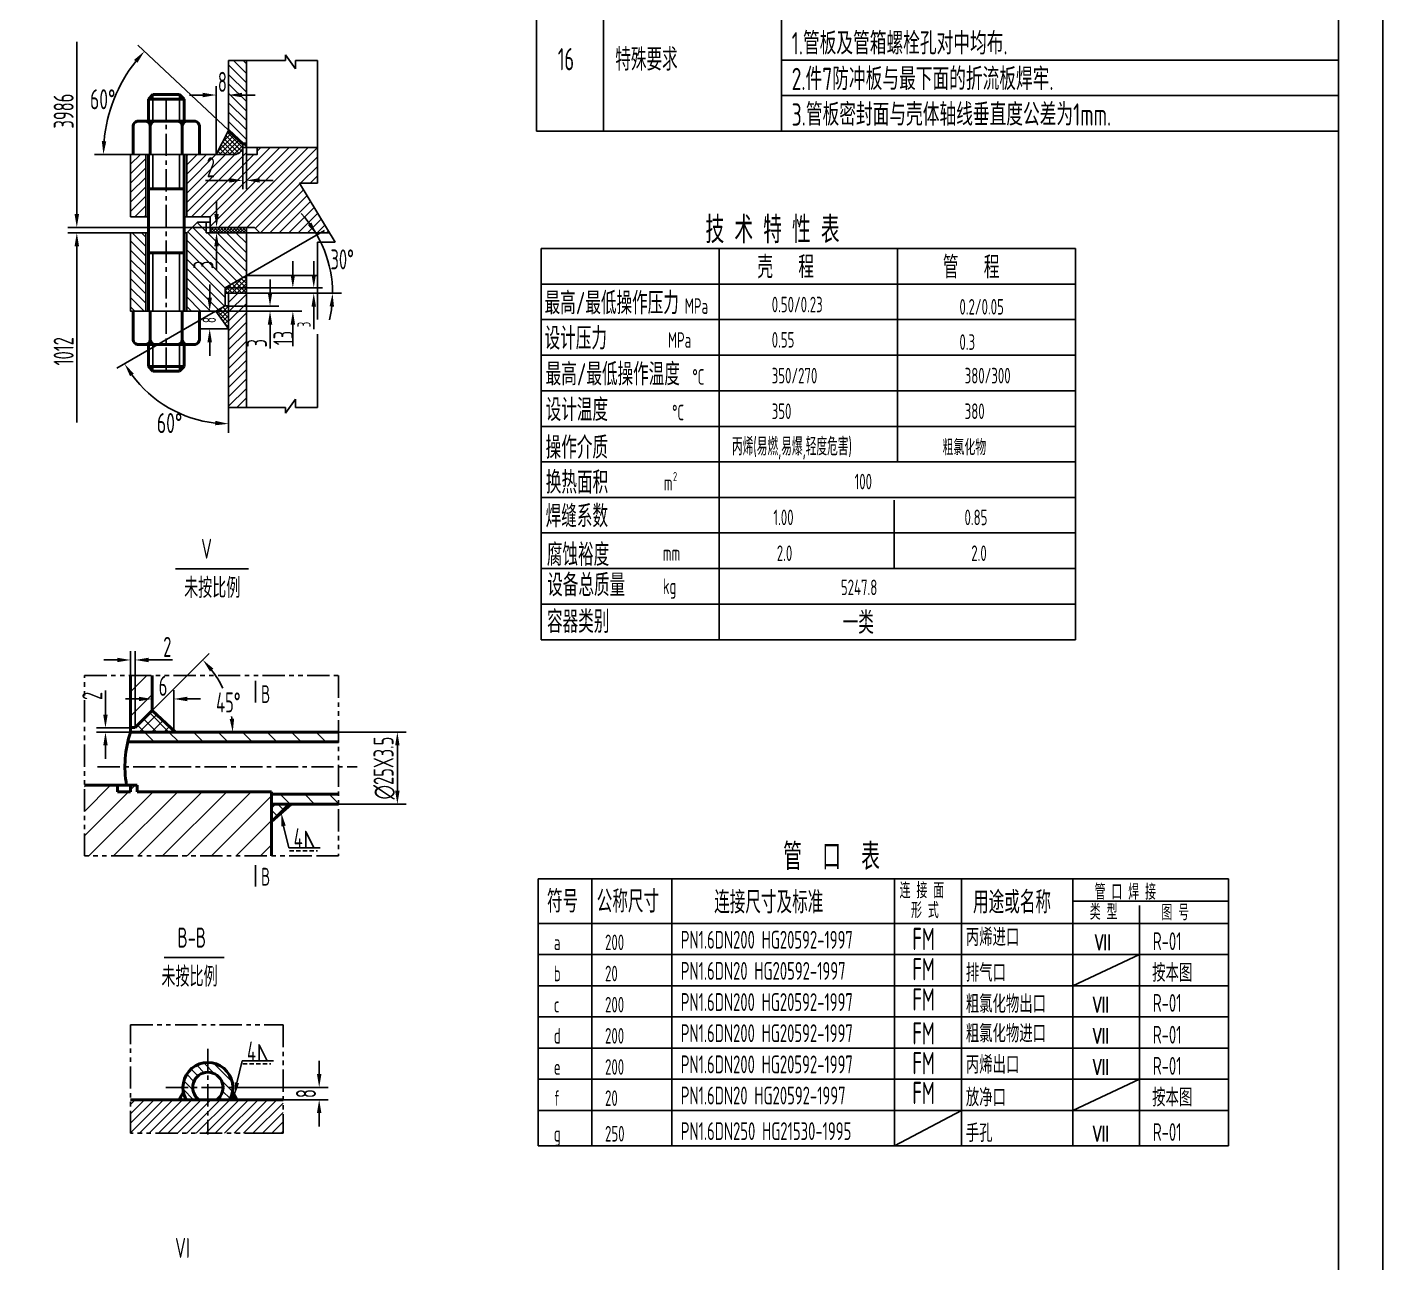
# Model space of a CAD drawing. Extents: x -857 to 594, y 0 to 1194.
# Drawn here: x 289.6 to 594, y 300.4 to 578 of the extents above; entities that cross this region are included whole.
import ezdxf

# ---------------------------------------------------------------- set-up
doc = ezdxf.new("R2010")
doc.units = 0
doc.header["$LTSCALE"] = 2
doc.header["$MEASUREMENT"] = 0
for name, pattern in [('CENTERX2', [4, 2.5, -0.5, 0.5, -0.5]), ('HIDDENX2', [0.75, 0.5, -0.25]), ('PHANTOMX2', [5, 2.5, -0.5, 0.5, -0.5, 0.5, -0.5])]:
    doc.linetypes.add(name, pattern=pattern)
doc.layers.get('0').update_dxf_attribs({"linetype": 'CONTINUOUS'})
doc.layers.get('DEFPOINTS').update_dxf_attribs({"linetype": 'CONTINUOUS'})
for name, color, linetype in [('16CEN', 6, 'CENTERX2'), ('16CON2', 3, 'CONTINUOUS'), ('16DAS', 2, 'HIDDENX2'), ('16DIM', 3, 'CONTINUOUS'), ('16TXT', 3, 'CONTINUOUS'), ('PHANTOMX2', 3, 'PHANTOMX2')]:
    doc.layers.add(name, color=color, linetype=linetype)
doc.layers.add('16CON', color=7, linetype='CONTINUOUS', lineweight=40)
doc.styles.add('HZ', font='ascii.shx', dxfattribs={"width": 0.7, "bigfont": 'hztxt2.shx'})
doc.styles.add('ROMAND', font='romanc', dxfattribs={"width": 0.7})
doc.styles.get("Standard").update_dxf_attribs({"font": 'ascii.shx', "width": 0.75})
doc.dimstyles.get("Standard").update_dxf_attribs({"dimtxt": 4.5, "dimasz": 3, "dimexe": 2, "dimexo": 0.0625, "dimgap": 0.7, "dimtad": 1, "dimdec": 4, "dimzin": 0, "dimdsep": 46, "dimtxsty": 'HZ', "dimcen": 0.09, "dimadec": 0, "dimazin": 0, "dimtfac": 1, "dimtdec": 4, "dimtofl": 0, "dimtmove": 0, "dimatfit": 3, "dimfxl": 0, "dimtolj": 1, "dimtzin": 0, "dimarcsym": 0})
pattern_1 = [(135, (-237.7751, 55.9881), (-1.0606602, -1.0606602), [])]
pattern_2 = [(45, (-237.7751, 55.9881), (-1.0606602, 1.0606602), [])]
pattern_3 = [(45, (-1165.459, -20.1864), (-2.75244, 2.75244), [])]

# ---------------------------------------------------------------- blocks, each defined once
blk = doc.blocks.new('*D9')
at = {"color": 0, "linetype": 'ByBlock'}
for p, q in [((569.81, 493.46), (569.81, 508.76)), ((572.61, 502.37), (572.61, 508.76)), ((566.81, 506.76), (563.81, 506.76)), ((575.61, 506.76), (578.61, 506.76))]:
    blk.add_line(p, q, dxfattribs=at)
for points in [[(566.81, 507.26), (566.81, 506.26), (569.81, 506.76)], [(575.61, 507.26), (575.61, 506.26), (572.61, 506.76)]]:
    blk.add_solid(points, dxfattribs=at)
at = {"layer": 'DEFPOINTS', "color": 0, "linetype": 'ByBlock'}
for p in [(572.61, 506.76), (572.61, 502.3), (569.81, 493.39)]:
    blk.add_point(p, dxfattribs=at)
at = {"color": 0, "linetype": 'ByBlock', "insert": (571.21, 509.71), "char_height": 4.5, "attachment_point": 5, "style": 'HZ'}
blk.add_mtext('\\A1;8', dxfattribs=at)
blk = doc.blocks.new('*D10')
at = {"color": 0, "linetype": 'ByBlock'}
for p, q in [((549.48, 307.13), (549.48, 296.98)), ((550.28, 307.13), (550.28, 296.98)), ((546.48, 298.98), (541.08, 298.98)), ((553.28, 298.98), (556.28, 298.98))]:
    blk.add_line(p, q, dxfattribs=at)
for points in [[(546.48, 299.48), (546.48, 298.48), (549.48, 298.98)], [(553.28, 299.48), (553.28, 298.48), (550.28, 298.98)]]:
    blk.add_solid(points, dxfattribs=at)
at = {"layer": 'DEFPOINTS', "color": 0, "linetype": 'ByBlock'}
for p in [(549.48, 307.19), (550.28, 307.19), (549.48, 298.98)]:
    blk.add_point(p, dxfattribs=at)
at = {"color": 0, "linetype": 'ByBlock', "insert": (542.28, 301.93), "char_height": 4.5, "attachment_point": 5, "style": 'HZ'}
blk.add_mtext('\\A1;2', dxfattribs=at)
blk = doc.blocks.new('*D11')
at = {"color": 0, "linetype": 'ByBlock'}
for p, q in [((543.58, 291.4), (543.58, 294.4)), ((545.5, 288.4), (541.58, 288.4)), ((545.44, 287.2), (541.58, 287.2)), ((543.58, 284.2), (543.58, 278.8))]:
    blk.add_line(p, q, dxfattribs=at)
for points in [[(543.08, 291.4), (544.08, 291.4), (543.58, 288.4)], [(543.08, 284.2), (544.08, 284.2), (543.58, 287.2)]]:
    blk.add_solid(points, dxfattribs=at)
at = {"layer": 'DEFPOINTS', "color": 0, "linetype": 'ByBlock'}
for p in [(543.58, 287.2), (545.51, 287.2), (545.56, 288.4)]:
    blk.add_point(p, dxfattribs=at)
at = {"color": 0, "linetype": 'ByBlock', "insert": (540.63, 280), "char_height": 4.5, "attachment_point": 5, "rotation": 90, "style": 'HZ'}
blk.add_mtext('\\A1;3', dxfattribs=at)
blk = doc.blocks.new('*D28')
at = {"color": 0, "linetype": 'ByBlock'}
for p, q in [((581.91, 462.35), (581.91, 465.35)), ((569.09, 458.2), (583.91, 458.2)), ((572.67, 459.35), (583.91, 459.35)), ((581.91, 455.2), (581.91, 449.8))]:
    blk.add_line(p, q, dxfattribs=at)
for points in [[(581.41, 462.35), (582.41, 462.35), (581.91, 459.35)], [(581.41, 455.2), (582.41, 455.2), (581.91, 458.2)]]:
    blk.add_solid(points, dxfattribs=at)
at = {"layer": 'DEFPOINTS', "color": 0, "linetype": 'ByBlock'}
for p in [(569.03, 458.2), (572.61, 459.35), (581.91, 458.2)]:
    blk.add_point(p, dxfattribs=at)
at = {"color": 0, "linetype": 'ByBlock', "insert": (578.96, 451), "char_height": 4.5, "attachment_point": 5, "rotation": 90, "style": 'HZ'}
blk.add_mtext('\\A1;3', dxfattribs=at)
blk = doc.blocks.new('*D29')
at = {"color": 3, "linetype": 'ByBlock'}
for p, q in [((591.73, 466.43), (591.73, 469.43)), ((589.84, 463.43), (593.73, 463.43)), ((590.51, 462.23), (593.73, 462.23)), ((591.73, 459.23), (591.73, 454.16))]:
    blk.add_line(p, q, dxfattribs=at)
for points in [[(591.23, 466.43), (592.23, 466.43), (591.73, 463.43)], [(591.23, 459.23), (592.23, 459.23), (591.73, 462.23)]]:
    blk.add_solid(points, dxfattribs=at)
at = {"layer": 'DEFPOINTS', "color": 0, "linetype": 'ByBlock'}
for p in [(589.78, 463.43), (590.45, 462.23), (591.73, 462.23)]:
    blk.add_point(p, dxfattribs=at)
at = {"color": 0, "linetype": 'ByBlock', "insert": (589.53, 455.2), "char_height": 3, "attachment_point": 5, "rotation": 90, "style": 'HZ'}
blk.add_mtext('\\A1;3', dxfattribs=at)
blk = doc.blocks.new('*D30')
at = {"color": 0, "linetype": 'ByBlock'}
for p, q in [((548.78, 204.81), (548.78, 210.21)), ((554.48, 201.81), (546.78, 201.81)), ((554.72, 200.88), (546.78, 200.88)), ((548.78, 197.88), (548.78, 194.88))]:
    blk.add_line(p, q, dxfattribs=at)
for points in [[(548.28, 204.81), (549.28, 204.81), (548.78, 201.81)], [(548.28, 197.88), (549.28, 197.88), (548.78, 200.88)]]:
    blk.add_solid(points, dxfattribs=at)
at = {"layer": 'DEFPOINTS', "color": 0, "linetype": 'ByBlock'}
for p in [(548.78, 201.81), (554.54, 201.81), (554.78, 200.88)]:
    blk.add_point(p, dxfattribs=at)
at = {"color": 0, "linetype": 'ByBlock', "insert": (545.83, 209.01), "char_height": 4.5, "attachment_point": 5, "rotation": 90, "style": 'HZ'}
blk.add_mtext('\\A1;2', dxfattribs=at)
blk = doc.blocks.new('*D31')
at = {"color": 0, "linetype": 'ByBlock'}
for p, q in [((352.39, 200.88), (369.32, 200.88)), ((367.32, 187.72), (367.32, 197.88)), ((353.31, 184.72), (369.32, 184.72))]:
    blk.add_line(p, q, dxfattribs=at)
for points in [[(366.82, 197.88), (367.82, 197.88), (367.32, 200.88)], [(366.82, 187.72), (367.82, 187.72), (367.32, 184.72)]]:
    blk.add_solid(points, dxfattribs=at)
at = {"layer": 'DEFPOINTS', "color": 0, "linetype": 'ByBlock'}
for p in [(352.32, 200.88), (367.32, 200.88), (353.25, 184.72)]:
    blk.add_point(p, dxfattribs=at)
at = {"color": 0, "linetype": 'ByBlock', "insert": (364.37, 192.8), "char_height": 4.5, "attachment_point": 5, "rotation": 90, "style": 'HZ'}
blk.add_mtext('\\A1;∅25X3.5', dxfattribs=at)
blk = doc.blocks.new('*D32')
at = {"color": 0, "linetype": 'ByBlock'}
for p, q in [((551.43, 217.09), (548.43, 217.09)), ((554.43, 201.98), (554.43, 219.09)), ((555.47, 201.98), (555.47, 219.09)), ((558.47, 217.09), (563.87, 217.09))]:
    blk.add_line(p, q, dxfattribs=at)
for points in [[(551.43, 217.59), (551.43, 216.59), (554.43, 217.09)], [(558.47, 217.59), (558.47, 216.59), (555.47, 217.09)]]:
    blk.add_solid(points, dxfattribs=at)
at = {"layer": 'DEFPOINTS', "color": 0, "linetype": 'ByBlock'}
for p in [(555.47, 217.09), (554.43, 201.92), (555.47, 201.92)]:
    blk.add_point(p, dxfattribs=at)
at = {"color": 0, "linetype": 'ByBlock', "insert": (562.67, 220.04), "char_height": 4.5, "attachment_point": 5, "style": 'HZ'}
blk.add_mtext('\\A1;2', dxfattribs=at)
blk = doc.blocks.new('*D33')
at = {"color": 0, "linetype": 'ByBlock'}
blk.add_line((559.34, 205.79), (572.06, 218.51), dxfattribs=at)
for start, end in [(25.4406, 37.4989), (7.5011, 8.7811)]:
    blk.add_arc((554.43, 200.88), 22.93, start, end, dxfattribs=at)
for points in [[(572.25, 214.51), (573, 215.17), (570.65, 217.1)], [(577.67, 203.91), (576.67, 203.84), (577.36, 200.88)]]:
    blk.add_solid(points, dxfattribs=at)
at = {"layer": 'DEFPOINTS', "color": 0, "linetype": 'ByBlock'}
for p in [(574.29, 212.35), (559.3, 205.75), (555.47, 201.92), (554.43, 200.88), (601.13, 200.88)]:
    blk.add_point(p, dxfattribs=at)
at = {"color": 0, "linetype": 'ByBlock', "insert": (576.37, 207.56), "char_height": 4.5, "attachment_point": 5, "style": 'HZ'}
blk.add_mtext('\\A1;45°', dxfattribs=at)
blk = doc.blocks.new('*D34')
at = {"color": 0, "linetype": 'ByBlock'}
for p, q in [((559.3, 205.81), (559.3, 210.33)), ((564.13, 200.94), (564.13, 210.33)), ((556.3, 208.33), (553.3, 208.33)), ((567.13, 208.33), (570.13, 208.33))]:
    blk.add_line(p, q, dxfattribs=at)
for points in [[(556.3, 208.83), (556.3, 207.83), (559.3, 208.33)], [(567.13, 208.83), (567.13, 207.83), (564.13, 208.33)]]:
    blk.add_solid(points, dxfattribs=at)
at = {"layer": 'DEFPOINTS', "color": 0, "linetype": 'ByBlock'}
for p in [(564.13, 208.33), (559.3, 205.75), (564.13, 200.88)]:
    blk.add_point(p, dxfattribs=at)
at = {"color": 0, "linetype": 'ByBlock', "insert": (561.71, 211.28), "char_height": 4.5, "attachment_point": 5, "style": 'HZ'}
blk.add_mtext('\\A1;6', dxfattribs=at)
blk = doc.blocks.new('*D78')
at = {"color": 0, "linetype": 'ByBlock'}
for p, q in [((340.5, 357.45), (340.5, 360.45)), ((324.68, 354.45), (342.5, 354.45)), ((326.83, 351.69), (342.5, 351.69)), ((340.5, 348.69), (340.5, 345.69))]:
    blk.add_line(p, q, dxfattribs=at)
for points in [[(340, 357.45), (341, 357.45), (340.5, 354.45)], [(340, 348.69), (341, 348.69), (340.5, 351.69)]]:
    blk.add_solid(points, dxfattribs=at)
at = {"layer": 'DEFPOINTS', "color": 0, "linetype": 'ByBlock'}
for p in [(324.62, 354.45), (340.5, 354.45), (326.77, 351.69)]:
    blk.add_point(p, dxfattribs=at)
at = {"color": 0, "linetype": 'ByBlock', "insert": (337.55, 353.07), "char_height": 4.5, "attachment_point": 5, "rotation": 90, "style": 'HZ'}
blk.add_mtext('\\A1;8', dxfattribs=at)

msp = doc.modelspace()

# ---------------------------------------------------------------- hatches: boundary and pattern name
at = {"layer": '16CON2'}
h = msp.add_hatch(dxfattribs=at)
h.set_pattern_fill('ANSI31', color=256, scale=12, angle=90, style=0)
h.set_pattern_definition(pattern_1)
h.paths.add_polyline_path([(338.83291, 570.5057), (334.83291, 570.5057), (334.83291, 554.79664), (338.03291, 551.78303), (338.83291, 551.78303)])
h = msp.add_hatch(dxfattribs=at)
h.set_pattern_fill('ANSI37', color=256, scale=6, angle=-90, style=0)
h.set_pattern_definition([(315, (75.78345, 1048.5969), (0.5303301, 0.5303301), []), (45, (75.78345, 1048.5969), (-0.5303301, 0.5303301), [])])
h.paths.add_polyline_path([(336.07332, 549.38303, 0.356393959), (338.03291, 550.98303), (338.83291, 550.98303), (338.83291, 551.78303), (338.03291, 551.78303), (334.83291, 554.79664), (332.03291, 549.38303)])
h.paths.add_polyline_path([(334.03291, 519.41835), (334.03291, 518.21835), (338.83291, 518.21835), (338.83291, 522.18963)])
h.paths.add_polyline_path([(331.95445, 514.18787), (334.83291, 510.18787), (334.83291, 515.38787), (334.03291, 515.38787)])
h = msp.add_hatch(dxfattribs=at)
h.set_pattern_fill('ANSI31', color=256, scale=12, style=0)
h.set_pattern_definition(pattern_2)
h.paths.add_polyline_path([(340.66918, 532.99271), (341.87402, 531.78787), (357.50333, 531.78787), (350.73736, 542.95124), (354.77292, 542.95124), (354.77292, 550.98303), (341.23291, 550.98303), (341.23291, 549.38303), (338.83291, 549.38303), (338.83291, 550.98303), (338.03291, 550.98303, -0.356393959), (336.07332, 549.38303), (325.43291, 549.38303), (325.43291, 535.38303), (330.6934, 535.38303), (330.6934, 532.99271)])
h.paths.add_polyline_path([(316.23291, 549.38303), (312.83291, 549.38303), (312.83291, 535.38303), (316.23291, 535.38303)])
h.paths.add_polyline_path([(329.20791, 549.89403), (332.45791, 549.89403), (332.45791, 543.14403), (329.20791, 543.14403)], flags=25)
h = msp.add_hatch(dxfattribs=at)
h.set_pattern_fill('ANSI31', color=256, scale=12, angle=90, style=0)
h.set_pattern_definition(pattern_1)
h.paths.add_polyline_path([(338.83291, 531.78787), (329.83291, 531.78787), (329.83291, 534.18787), (327.83291, 534.18787), (325.43291, 531.78787), (325.43291, 514.18787), (331.95445, 514.18787), (334.03291, 515.38787), (334.03291, 519.41835), (338.83291, 522.18963)])
h.paths.add_polyline_path([(316.23291, 531.78787), (312.83291, 531.78787), (312.83291, 514.18787), (316.23291, 514.18787)])
h.paths.add_polyline_path([(325.80252, 522.96287), (325.80252, 526.21287), (332.55252, 526.21287), (332.55252, 522.96287)], flags=24)
h = msp.add_hatch(dxfattribs=at)
h.set_pattern_fill('ANSI37', color=256, scale=4, angle=-90, style=0)
h.set_pattern_definition([(315, (-422.9424, 1503.18376), (0.3535534, 0.3535534), []), (45, (-422.9424, 1503.18376), (-0.3535534, 0.3535534), [])])
h.paths.add_polyline_path([(338.83291, 531.78787), (338.83291, 532.99271), (330.6934, 532.99271), (330.6934, 531.78787)])
h = msp.add_hatch(dxfattribs=at)
h.set_pattern_fill('ANSI31', color=256, scale=12, style=0)
h.set_pattern_definition(pattern_2)
h.paths.add_polyline_path([(334.83291, 492.56273), (338.83291, 492.56273), (338.83291, 518.21835), (334.83291, 518.21835)])
h = msp.add_hatch(dxfattribs=at)
h.set_pattern_fill('ANSI31', color=256, scale=31.140303, style=0)
h.set_pattern_definition(pattern_3)
h.paths.add_polyline_path([(317.7034, 432.30462), (312.83772, 432.30462), (312.83772, 420.65591), (313.87573, 420.65591), (317.7034, 424.48357)])
h = msp.add_hatch(dxfattribs=at)
h.set_pattern_fill('ANSI37', color=256, scale=15.570151, style=0)
h.set_pattern_definition([(45, (-1165.459, -20.1864), (-1.37622, 1.37622), []), (135, (-1165.459, -20.1864), (-1.37622, -1.37622), [])])
h.paths.add_polyline_path([(322.94313, 419.6179), (317.7034, 424.48357), (313.87573, 420.65591), (312.83772, 420.65591), (312.83772, 419.6179)])
h.paths.add_polyline_path([(344.46459, 399.51948), (348.89112, 403.45416), (344.46459, 403.45416)])
h = msp.add_hatch(dxfattribs=at)
h.set_pattern_fill('ANSI31', color=256, scale=31.140303, angle=90, style=0)
h.set_pattern_definition([(135, (-1165.459, -20.1864), (-2.75244, -2.75244), [])])
h.paths.add_polyline_path([(359.54099, 403.45416), (359.54099, 405.64371), (344.46459, 405.64371), (344.46459, 403.45416)])
h.paths.add_polyline_path([(359.54099, 417.42835), (359.54099, 419.6179), (312.83772, 419.6179, 0.023841877), (312.20525, 417.42835)])
h = msp.add_hatch(dxfattribs=at)
h.set_pattern_fill('ANSI31', color=256, scale=31.140303, style=0)
h.set_pattern_definition(pattern_3)
h.paths.add_polyline_path([(314.29743, 406.2373), (314.29743, 407.697), (312.83772, 407.697), (312.83772, 406.2373), (309.91832, 406.2373), (309.91832, 407.697), (302.46638, 407.697), (302.46638, 391.82226), (344.46459, 391.82226), (344.46459, 406.2373)])
h = msp.add_hatch(dxfattribs=at)
h.set_pattern_fill('ANSI31', color=256, scale=12, angle=90, style=0)
h.set_pattern_definition([(135, (-242.8086, 225.8381), (-1.06066, -1.06066), [])])
h.paths.add_polyline_path([(330.18205, 343.19972), (330.18205, 345.38927, 0.414213562), (324.58652, 339.79375), (326.77608, 339.79375, -0.414213562)])
h.paths.add_polyline_path([(333.58802, 339.79375), (335.77757, 339.79375, 0.414213562), (330.18205, 345.38927), (330.18205, 343.19972, -0.414213562)])
h.paths.add_polyline_path([(335.04868, 337.03227, 0.129752478), (335.77757, 339.79375), (333.58802, 339.79375, -0.240871044), (332.17576, 337.03227)])
h.paths.add_polyline_path([(328.18833, 337.03227, -0.240871044), (326.77608, 339.79375), (324.58652, 339.79375, 0.129752478), (325.31541, 337.03227)])
h = msp.add_hatch(dxfattribs=at)
h.set_pattern_fill('ANSI37', color=256, scale=6, style=0)
h.set_pattern_definition([(45, (-242.8086, 211.8631), (-0.5303301, 0.5303301), []), (135, (-242.8086, 211.8631), (-0.5303301, -0.5303301), [])])
h.paths.add_polyline_path([(325.31541, 337.03227, -0.083230734), (324.68094, 338.77014), (323.64497, 337.03227)])
h.paths.add_polyline_path([(336.71912, 337.03227), (335.68315, 338.77014, -0.083230734), (335.04868, 337.03227)])
h = msp.add_hatch(dxfattribs=at)
h.set_pattern_fill('ANSI31', color=256, scale=12, style=0)
h.set_pattern_definition([(45, (-242.8086, 225.8381), (-1.06066, 1.06066), [])])
h.paths.add_polyline_path([(330.18205, 329.53501), (330.18205, 337.03227), (312.82386, 337.03227), (312.82386, 329.53501)])
h.paths.add_polyline_path([(343.40888, 329.53501), (347.06863, 329.53501), (347.06863, 337.03227), (330.18205, 337.03227), (330.18205, 329.53501)])

# ---------------------------------------------------------------- linework, layer by layer
for p, q in [((338.83291, 570.5057), (338.83291, 550.98303)), ((334.83291, 554.79664), (332.03291, 549.38303)), ((338.83291, 550.98303), (338.03291, 550.98303)), ((338.83291, 550.98303), (354.77292, 550.98303)), ((336.07332, 549.38303), (312.83291, 549.38303)), ((316.23291, 535.38303), (316.23291, 549.38303)), ((325.43291, 535.38303), (325.43291, 549.38303)), ((327.83291, 534.18787), (325.43291, 531.78787)), ((330.6934, 534.18787), (327.83291, 534.18787)), ((329.83291, 531.78787), (329.83291, 534.18787)), ((330.6934, 531.78787), (330.6934, 535.38303)), ((338.83291, 492.56273), (338.83291, 532.99271)), ((340.66918, 532.99271), (341.87402, 531.78787)), ((316.23291, 531.78787), (316.23291, 514.18787)), ((325.43291, 531.78787), (325.43291, 514.18787)), ((334.03291, 519.41835), (338.83291, 522.18963)), ((338.83291, 522.18963), (354.77292, 522.18963)), ((334.03291, 515.38787), (334.03291, 519.41835)), ((334.03291, 518.21835), (354.77292, 518.21835)), ((334.83291, 514.18787), (334.83291, 518.21835)), ((334.03291, 515.38787), (331.95445, 514.18787)), ((334.03291, 515.38787), (334.83291, 515.38787)), ((334.83291, 510.18787), (331.95445, 514.18787))]:
    msp.add_line(p, q)
at = {"color": 3, "linetype": 'ByBlock'}
for p, q in [((349.25868, 522.41835), (349.25868, 525.41835)), ((330.59017, 517.18787), (330.59017, 520.18787)), ((334.09541, 519.41835), (353.28705, 519.41835)), ((330.03482, 514.18787), (332.59017, 514.18787)), ((341.48674, 514.18787), (351.25868, 514.18787)), ((334.77041, 510.18787), (328.59017, 510.18787)), ((349.25868, 511.18787), (349.25868, 506.36377)), ((330.59017, 507.18787), (330.59017, 504.18787))]:
    msp.add_line(p, q, dxfattribs=at)
at = {"color": 0, "linetype": 'ByBlock'}
msp.add_line((328.94922, 514.18787), (330.99543, 514.18787), dxfattribs=at)
msp.add_lwpolyline([(584, 10), (25, 10), (25, 831), (584, 831)], close=True)
for points in [[(334.83291, 570.5057), (334.83291, 554.79664)], [(338.83291, 550.98303), (338.83291, 549.38303), (341.23291, 549.38303), (341.23291, 550.98303)], [(312.83291, 549.38303), (312.83291, 535.38303), (316.83291, 535.38303)], [(324.83291, 535.38303), (330.6934, 535.38303)], [(330.6934, 532.99271), (340.66918, 532.99271)], [(331.95445, 514.18787), (312.83291, 514.18787), (312.83291, 531.78787), (316.83291, 531.78787)], [(324.83291, 531.78787), (325.43291, 531.78787)], [(329.83291, 531.78787), (357.50333, 531.78787)], [(334.83291, 492.56273), (334.83291, 518.21835)]]:
    msp.add_lwpolyline(points)
msp.add_arc((336.07332, 551.38303), 2, 270, 348.463041)
at = {"color": 3, "linetype": 'ByBlock'}
for points in [[(348.75868, 522.41835), (349.75868, 522.41835), (349.25868, 519.41835)], [(330.09017, 517.18787), (331.09017, 517.18787), (330.59017, 514.18787)], [(348.75868, 511.18787), (349.75868, 511.18787), (349.25868, 514.18787)], [(330.09017, 507.18787), (331.09017, 507.18787), (330.59017, 510.18787)]]:
    msp.add_solid(points, dxfattribs=at)
at = {"layer": '16CEN'}
for p, q in [((320.83291, 562.06049), (320.83291, 500.70039)), ((330.18205, 348.4956), (330.18205, 329.21906))]:
    msp.add_line(p, q, dxfattribs=at)
for points in [[(305.4218, 411.83283), (363.70969, 411.83283)], [(320.77858, 339.79375), (339.28849, 339.79375)]]:
    msp.add_lwpolyline(points, dxfattribs=at)
at = {"layer": '16CON'}
for p, q in [((316.83291, 561.83182), (320.83291, 561.83182)), ((317.83291, 562.83182), (320.83291, 562.83182)), ((323.83291, 562.83182), (320.83291, 562.83182)), ((324.83291, 561.83182), (320.83291, 561.83182)), ((317.23954, 549.38303), (317.23954, 555.82331)), ((324.42629, 549.38303), (324.42629, 555.82331)), ((338.03291, 551.78303), (334.83291, 554.79664)), ((317.23954, 514.18787), (317.23954, 507.74758)), ((324.42629, 514.18787), (324.42629, 507.74758)), ((316.83291, 501.73907), (320.83291, 501.73907)), ((317.83291, 500.73907), (320.83291, 500.73907)), ((324.83291, 501.73907), (320.83291, 501.73907)), ((323.83291, 500.73907), (320.83291, 500.73907)), ((312.83772, 432.30462), (312.83772, 419.6179)), ((317.7034, 432.30462), (317.7034, 424.48357)), ((313.87573, 420.65591), (317.7034, 424.48357)), ((309.91832, 407.697), (309.91832, 406.2373)), ((312.83772, 407.697), (312.83772, 406.2373)), ((314.29743, 406.2373), (314.29743, 407.697)), ((312.82386, 337.03227), (347.06863, 337.03227))]:
    msp.add_line(p, q, dxfattribs=at)
for points in [[(317.83291, 562.83182), (316.83291, 561.83182)], [(316.83291, 561.83182), (316.83291, 556.86867)], [(323.83291, 562.83182), (324.83291, 561.83182)], [(324.83291, 561.83182), (324.83291, 556.86867)], [(313.37206, 549.38303), (313.37206, 555.82331)], [(314.3252, 556.86867), (320.83291, 556.86867)], [(327.34062, 556.86867), (320.83291, 556.86867)], [(328.29377, 549.38303), (328.29377, 555.82331)], [(338.03291, 551.78303), (338.83291, 551.78303)], [(316.83291, 527.28257), (316.83291, 543.7952), (316.83291, 549.38303)], [(324.83291, 527.28257), (324.83291, 543.7952), (324.83291, 549.38303)], [(316.83291, 541.66437), (320.83291, 541.66437)], [(324.83291, 541.66437), (320.83291, 541.66437)], [(316.83291, 514.18787), (316.83291, 527.28257)], [(316.83291, 527.28257), (320.83291, 527.28257)], [(324.83291, 527.28257), (320.83291, 527.28257)], [(324.83291, 514.18787), (324.83291, 527.28257)], [(313.37206, 514.18787), (313.37206, 507.74758)], [(328.29377, 514.18787), (328.29377, 507.74758)], [(314.3252, 506.70223), (320.83291, 506.70223)], [(316.83291, 501.73907), (316.83291, 506.70223)], [(327.34062, 506.70223), (320.83291, 506.70223)], [(324.83291, 501.73907), (324.83291, 506.70223)], [(317.83291, 500.73907), (316.83291, 501.73907)], [(323.83291, 500.73907), (324.83291, 501.73907)], [(317.7034, 424.48357), (322.94313, 419.6179)], [(312.83772, 420.65591), (313.87573, 420.65591)], [(312.20525, 417.42835), (359.54099, 417.42835)], [(312.83772, 419.6179), (359.54099, 419.6179)], [(302.46638, 407.697), (314.29743, 407.697)], [(309.91832, 406.2373), (312.83772, 406.2373)], [(314.29743, 406.2373), (344.46459, 406.2373)], [(344.46459, 406.2373), (344.46459, 391.82226)], [(344.46459, 405.64371), (359.54099, 405.64371)], [(344.46459, 403.45416), (359.54099, 403.45416)], [(348.89112, 403.45416), (344.46459, 399.51948)], [(324.68094, 338.77014), (323.64497, 337.03227)], [(335.68315, 338.77014), (336.71912, 337.03227)]]:
    msp.add_lwpolyline(points, dxfattribs=at)
for centre, radius, start, end in [((314.60271, 555.65842), 1.24166, 102.9148272, 172.3687858), ((316.00888, 555.65842), 1.24166, 7.6312142, 77.0851728), ((318.47019, 555.65842), 1.24166, 102.9148272, 172.3687858), ((323.19563, 555.65842), 1.24166, 7.6312142, 77.0851728), ((325.65694, 555.65842), 1.24166, 102.9148272, 172.3687858), ((327.06311, 555.65842), 1.24166, 7.6312142, 77.0851728), ((314.60271, 507.91247), 1.24166, 187.6312142, 257.0851728), ((316.00888, 507.91247), 1.24166, 282.9148272, 352.3687858), ((318.47019, 507.91247), 1.24166, 187.6312142, 257.0851728), ((323.19563, 507.91247), 1.24166, 282.9148272, 352.3687858), ((325.65694, 507.91247), 1.24166, 187.6312142, 257.0851728), ((327.06311, 507.91247), 1.24166, 282.9148272, 352.3687858), ((335.46754, 411.89493), 23.91135, 161.1565545, 190.1113675), ((330.18205, 339.79375), 5.59552, 330.4281383, 209.5718617), ((330.18205, 339.79375), 3.40597, 305.8283481, 234.1716519)]:
    msp.add_arc(centre, radius, start, end, dxfattribs=at)
at = {"layer": '16CON2'}
for p, q in [((594, 0), (594, 841)), ((347.58478, 570.5057), (334.83291, 570.5057)), ((354.77292, 570.5057), (349.86768, 570.5057)), ((354.77292, 542.95124), (354.77292, 570.5057)), ((354.77292, 542.95124), (350.73736, 542.95124)), ((350.73736, 542.95124), (358.78188, 529.67834)), ((358.78188, 529.67834), (354.77292, 529.67834)), ((354.77292, 512.29094), (354.77292, 529.67834)), ((354.77292, 492.56273), (354.77292, 509.05026)), ((334.83291, 492.56273), (347.58478, 492.56273)), ((349.86768, 492.56273), (354.77292, 492.56273)), ((322.93074, 456.29316), (339.33289, 456.29316)), ((347.15781, 398.52546), (348.38143, 393.65107)), ((348.38143, 393.65107), (351.38143, 393.65107)), ((351.38143, 393.65107), (355.41554, 393.65107)), ((320.38483, 368.95379), (333.81944, 368.95379)), ((524.35965, 362.64002), (539.35965, 369.64002)), ((336.68109, 340.86256), (337.90471, 345.73696)), ((337.90471, 345.73696), (340.90471, 345.73696)), ((340.90471, 345.73696), (344.93882, 345.73696)), ((524.35965, 334.64002), (539.35965, 341.64002)), ((484.35965, 326.64002), (499.35965, 334.64002))]:
    msp.add_line(p, q, dxfattribs=at)
at = {"layer": '16CON2', "color": 3, "linetype": 'ByBlock'}
for p, q in [((300.75142, 535.99271), (300.75142, 574.66313)), ((330.6309, 532.99271), (298.75142, 532.99271)), ((312.77041, 531.78787), (298.75142, 531.78787)), ((300.75142, 528.78787), (300.75142, 489.18114))]:
    msp.add_line(p, q, dxfattribs=at)
at = {"layer": '16CON2'}
for points in [[(340.90561, 431.12905, 0, 0, 0), (339.20723, 431.12905, 1.2, 0, 0), (333.90967, 431.12905, 0, 0, 0)], [(340.90561, 384.90408, 0, 0, 0), (339.20723, 384.90408, 1.2, 0, 0), (333.90967, 384.90408, 0, 0, 0)]]:
    msp.add_lwpolyline(points, format="xyseb", dxfattribs=at)
for points in [[(340.90561, 431.12905), (340.90561, 426.28117)], [(354.00697, 393.65107), (352.14833, 397.30492), (352.14833, 393.65107)], [(340.90561, 384.90408), (340.90561, 389.75196)], [(343.53025, 345.73696), (341.6716, 349.39081), (341.6716, 345.73696)]]:
    msp.add_lwpolyline(points, dxfattribs=at)
at = {"layer": '16CON2', "color": 3, "linetype": 'ByBlock'}
for points in [[(300.25142, 535.99271), (301.25142, 535.99271), (300.75142, 532.99271)], [(300.25142, 528.78787), (301.25142, 528.78787), (300.75142, 531.78787)]]:
    msp.add_solid(points, dxfattribs=at)
at = {"layer": '16CON2'}
for points in [[(346.66425, 398.44547), (347.65137, 398.60546), (346.67786, 401.48682)], [(336.18753, 340.94256), (337.17465, 340.78257), (336.20113, 337.90121)]]:
    msp.add_solid(points, dxfattribs=at)
at = {"layer": '16DAS'}
for p, q in [((348.47426, 392.98635), (354.82823, 392.98635)), ((337.99753, 345.07224), (344.35151, 345.07224))]:
    msp.add_line(p, q, dxfattribs=at)
at = {"layer": '16DIM', "color": 3, "linetype": 'ByBlock'}
for p, q in [((334.78741, 554.83949), (314.48464, 573.9597)), ((312.77041, 549.38303), (304.73374, 549.38303)), ((338.88704, 522.22088), (356.39273, 532.3278)), ((354.83542, 518.21835), (360.17335, 518.21835)), ((331.90032, 514.15662), (309.7494, 501.36778)), ((334.83291, 492.50023), (334.83291, 486.8858))]:
    msp.add_line(p, q, dxfattribs=at)
at = {"layer": '16DIM'}
for points in [[(317.83291, 562.83182), (317.83291, 556.86867)], [(323.83291, 562.83182), (323.83291, 556.86867)], [(317.83291, 541.66437), (317.83291, 549.38303)], [(323.83291, 541.66437), (323.83291, 549.38303)], [(317.83291, 514.18787), (317.83291, 527.28257)], [(323.83291, 514.18787), (323.83291, 527.28257)], [(317.83291, 500.73907), (317.83291, 506.70223)], [(323.83291, 500.73907), (323.83291, 506.70223)]]:
    msp.add_lwpolyline(points, dxfattribs=at)
at = {"layer": '16DIM', "color": 3, "linetype": 'ByBlock'}
for centre, radius, start, end in [((340.58135, 549.38303), 33.84761, 141.7981096, 174.9200656), ((331.95445, 518.21835), 26.2189, 360, 43.1188752), ((331.95445, 518.21835), 26.2189, 346.8811248, 353.4405624), ((334.83291, 515.84975), 26.96394, 216.3780034, 263.6219966)]:
    msp.add_arc(centre, radius, start, end, dxfattribs=at)
for points in [[(313.60383, 570.64188), (314.36149, 569.98922), (315.94062, 572.58852)], [(307.36619, 552.35792), (306.36718, 552.40224), (306.73374, 549.38303)], [(353.4325, 534.11017), (352.5965, 533.56144), (354.66068, 531.3278)], [(357.50254, 515.25187), (358.5009, 515.19465), (358.17335, 518.21835)], [(312.70522, 499.58347), (313.54209, 500.13087), (311.48145, 502.36778)], [(331.86537, 489.55192), (331.80974, 488.55347), (334.83291, 488.8858)]]:
    msp.add_solid(points, dxfattribs=at)
at = {"layer": '16TXT', "color": 3}
for p, q in [((525.0046, 528.2368), (405.0046, 528.2368)), ((405.0046, 528.2368), (405.0046, 440.38827)), ((445.0046, 440.38827), (445.0046, 528.2368)), ((485.0046, 480.30878), (485.0046, 528.2368)), ((525.0046, 440.38827), (525.0046, 528.2368)), ((405.0046, 520.2368), (525.0046, 520.2368)), ((405.0046, 512.30878), (525.0046, 512.30878)), ((405.0046, 504.30878), (525.0046, 504.30878)), ((405.0046, 496.30878), (525.0046, 496.30878)), ((405.0046, 488.30878), (525.0046, 488.30878)), ((405.0046, 480.30878), (525.0046, 480.30878)), ((405.0046, 472.30878), (525.0046, 472.30878)), ((484.24797, 456.30878), (484.24797, 471.75371)), ((404.35965, 386.64002), (559.35965, 386.64002)), ((404.35965, 386.64002), (404.35965, 326.64002)), ((416.35965, 386.64002), (416.35965, 326.64002)), ((434.35965, 386.64002), (434.35965, 326.64002)), ((484.35965, 386.64002), (484.35965, 326.64002)), ((499.35965, 386.64002), (499.35965, 326.64002)), ((524.35965, 386.64002), (524.35965, 326.64002)), ((559.35965, 386.64002), (559.35965, 326.64002)), ((524.35965, 381.64002), (559.35965, 381.64002)), ((539.35965, 380.64002), (539.35965, 326.64002)), ((404.35965, 376.64002), (559.35965, 376.64002)), ((404.35965, 376.64002), (559.35965, 376.64002)), ((404.35965, 369.64002), (559.35965, 369.64002)), ((404.35965, 362.64002), (559.35965, 362.64002)), ((404.35965, 355.64002), (559.35965, 355.64002)), ((404.35965, 348.64002), (559.35965, 348.64002)), ((404.35965, 341.64002), (559.35965, 341.64002)), ((404.35965, 334.64002), (559.35965, 334.64002)), ((404.35965, 326.64002), (559.35965, 326.64002))]:
    msp.add_line(p, q, dxfattribs=at)
for points in [[(403.99082, 831), (403.99082, 554.6077)], [(418.99082, 554.6077), (418.99082, 819.3735)], [(458.99082, 554.6077), (458.99082, 819.3735)], [(458.99082, 570.6077), (583.99082, 570.6077)], [(458.99082, 562.6077), (583.99082, 562.6077)], [(403.99082, 554.6077), (583.99082, 554.6077)], [(525.0046, 464.38827), (405.0046, 464.38827)], [(525.0046, 456.38827), (405.0046, 456.38827)], [(525.0046, 448.38827), (405.0046, 448.38827)], [(525.0046, 440.38827), (405.0046, 440.38827)]]:
    msp.add_lwpolyline(points, dxfattribs=at)
at = {"layer": 'DEFPOINTS', "color": 0, "linetype": 'ByBlock'}
for p in [(310.936, 565.71747), (334.83291, 554.79664), (338.03291, 551.78303), (312.83291, 549.38303), (336.07332, 549.38303), (330.6934, 532.99271), (312.83291, 531.78787), (338.83291, 522.18963), (357.77503, 522.77121), (334.03291, 519.41835), (334.03291, 519.41835), (334.03291, 519.41835), (334.03291, 518.21835), (334.83291, 518.21835), (354.77292, 518.21835), (334.03291, 515.38787), (328.88672, 514.18787), (328.99543, 514.18787), (329.97232, 514.18787), (330.59017, 514.18787), (331.95445, 514.18787), (331.95445, 514.18787), (343.45261, 514.18787), (334.83291, 510.18787), (334.83291, 510.18787), (317.50082, 495.19417), (334.83291, 492.56273)]:
    msp.add_point(p, dxfattribs=at)
at = {"layer": 'DEFPOINTS', "color": 3, "linetype": 'ByBlock'}
msp.add_point((351.28705, 514.18787), dxfattribs=at)
at = {"layer": 'PHANTOMX2'}
for p, q in [((349.86768, 568.62668), (347.58478, 571.78172)), ((347.58478, 571.78172), (347.58478, 570.5057)), ((349.86768, 570.5057), (349.86768, 568.62668)), ((349.86768, 494.44175), (347.58478, 491.28671)), ((349.86768, 492.56273), (349.86768, 494.44175)), ((347.58478, 491.28671), (347.58478, 492.56273))]:
    msp.add_line(p, q, dxfattribs=at)
for points in [[(353.44141, 391.82226), (302.46638, 391.82226), (302.46638, 432.30462), (359.54099, 432.30462), (359.54099, 391.82226)], [(343.40888, 329.53501), (312.82386, 329.53501), (312.82386, 353.82442), (347.06863, 353.82442), (347.06863, 329.53501)]]:
    msp.add_lwpolyline(points, close=True, dxfattribs=at)

# ---------------------------------------------------------------- texts
at = {"color": 3, "linetype": 'ByBlock', "attachment_point": 5, "rotation": 90, "style": 'HZ'}
for s, insert, char_height in [('\\A1;8', (330.49491, 512.18787), 3), ('\\A1;  13', (347.13505, 506.43919), 4.5)]:
    msp.add_mtext(s, dxfattribs=dict(at, insert=insert, char_height=char_height))
at = {"layer": '16CON2', "style": 'HZ', "width": 0.7}
for s, height, p in [('V', 4.5, (328.6814, 458.54759)), ('未按比例', 4.5, (324.86757, 449.77006)), ('B', 4, (342.14302, 426.16445)), ('B', 4, (342.14302, 385.1358)), ('B-B', 4.5, (323.36693, 371.20821)), ('未按比例', 4.5, (319.76092, 362.43068)), ('VI', 4.5, (322.83637, 301.50183))]:
    msp.add_text(s, height=height, dxfattribs=at).set_placement(p)
at = {"layer": '16CON2', "color": 3, "linetype": 'ByBlock', "char_height": 4.5, "attachment_point": 5, "rotation": 90, "style": 'HZ'}
for s, insert in [('\\A1;3986', (297.80142, 559.14336)), ('1012', (297.80142, 505.17681))]:
    msp.add_mtext(s, dxfattribs=dict(at, insert=insert))
at = {"layer": '16CON2', "char_height": 4.5, "attachment_point": 4, "style": 'HZ'}
for insert in [(349.44475, 395.78054), (338.96802, 347.86643)]:
    msp.add_mtext('\\A1;4', dxfattribs=dict(at, insert=insert))
at = {"layer": '16DIM', "width": 0.75}
for p in [(303.71484, 559.53777), (318.73398, 486.79939)]:
    msp.add_text('60%%D', height=4.5, dxfattribs=at).set_placement(p)
at = {"layer": '16DIM', "color": 3, "linetype": 'ByBlock', "insert": (360.34678, 525.82605), "char_height": 4.5, "attachment_point": 5, "style": 'HZ'}
msp.add_mtext('\\A1;30°', dxfattribs=at)
at = {"layer": '16TXT', "color": 3}
for s, height, style, width, p in [('1.管板及管箱螺栓孔对中均布.', 5, 'HZ', 0.75, (461.25782, 571.86338)), ('16', 5, 'HZ', 0.7, (408.75084, 568.30481)), ('特殊要求', 5, 'HZ', 0.7, (421.65845, 568.23697)), ('2.件7防冲板与最下面的折流板焊牢.', 5, 'HZ', 0.75, (461.25782, 563.86338)), ('3.管板密封面与壳体轴线垂直度公差为1mm.', 5, 'HZ', 0.75, (461.25782, 555.86338)), ('技 术 特 性 表', 6, 'HZ', 0.7, (441.90897, 529.46103)), ('壳   程', 5, 'HZ', 0.7, (453.57288, 521.5947)), ('管   程', 5, 'HZ', 0.7, (495.21005, 521.55662)), ('最高/最低操作压力', 5, 'HZ', 0.7, (405.78934, 513.50276)), ('MPa', 3.5, 'HZ', 0.7, (437.25615, 513.58029)), ('0.50/0.23', 3.5, 'HZ', 0.7, (456.78379, 513.92994)), ('0.2/0.05', 3.5, 'HZ', 0.7, (498.9248, 513.41861)), ('设计压力', 5, 'HZ', 0.7, (405.78934, 505.57474)), ('MPa', 3.5, 'HZ', 0.7, (433.47011, 505.95501)), ('0.55', 3.5, 'HZ', 0.7, (456.78379, 506.00192)), ('0.3', 3.5, 'HZ', 0.7, (498.9248, 505.49059)), ('最高/最低操作温度', 5, 'HZ', 0.7, (406.02063, 497.51294)), ('%%DC', 3.5, 'HZ', 0.7, (438.95976, 497.67641)), ('350/270', 3.5, 'HZ', 0.7, (456.78379, 497.95381)), ('380/300', 3.5, 'HZ', 0.7, (500.10945, 497.95381)), ('设计温度', 5, 'HZ', 0.7, (406.02063, 489.51294)), ('%%DC', 3.5, 'HZ', 0.7, (434.41566, 489.67641)), ('350', 3.5, 'HZ', 0.7, (456.78379, 489.95381)), ('380', 3.5, 'HZ', 0.7, (500.10945, 489.95381)), ('操作介质', 5, 'HZ', 0.7, (406.02063, 481.03627)), ('丙烯(易燃,易爆,轻度危害)', 4, 'HZ', 0.6, (447.84998, 481.77459)), ('粗氯化物', 3.5, 'HZ', 0.7, (495.13576, 481.83023)), ('换热面积', 5, 'HZ', 0.7, (406.06104, 473.20829)), ('2', 2, 'HZ', 0.7, (434.61959, 476.03413)), ('m', 3.5, 'HZ', 0.7, (432.54928, 473.88896)), ('100', 3.5, 'HZ', 0.7, (475.38658, 474.1557)), ('焊缝系数', 5, 'HZ', 0.7, (406.02063, 465.62031)), ('1.00', 3.5, 'HZ', 0.7, (457.16344, 466.10759)), ('0.85', 3.5, 'HZ', 0.7, (500.06375, 466.10759)), ('腐蚀裕度', 5, 'HZ', 0.7, (406.29232, 456.96228)), ('mm', 3.5, 'HZ', 0.7, (432.3316, 458.10377)), ('2.0', 3.5, 'HZ', 0.7, (457.92274, 458.05948)), ('2.0', 3.5, 'HZ', 0.7, (501.58234, 458.05948)), ('设备总质量', 5, 'HZ', 0.7, (406.37314, 450.14198)), ('kg', 3.5, 'HZ', 0.7, (432.3316, 450.65266)), ('5247.8', 3.5, 'HZ', 0.7, (472.31596, 450.3882)), ('容器类别', 5, 'HZ', 0.7, (406.33273, 441.91493)), ('一类', 5, 'HZ', 0.7, (472.70686, 441.69043)), ('管  口  表', 6, 'HZ', 0.7, (459.35965, 388.64002)), ('符号', 5, 'HZ', 0.7, (406.32145, 379.08954)), ('公称尺寸', 5, 'HZ', 0.7, (417.49363, 379.08954)), ('连接尺寸及标准', 5, 'HZ', 0.7, (443.85883, 378.88876)), ('连 接 面', 3.5, 'HZ', 0.7, (485.48687, 382.28509)), ('用途或名称', 5, 'HZ', 0.7, (501.97855, 378.88876)), (' 管 口 焊 接', 3.5, 'HZ', 0.7, (527.94462, 381.96337)), ('形 式', 3.5, 'HZ', 0.7, (488.06111, 377.82605)), ('类 型', 3.5, 'HZ', 0.7, (528.18131, 377.46912)), ('图 号', 3.5, 'HZ', 0.7, (544.27671, 377.35085)), ('PN1.6DN200 HG20592-1997', 4, 'HZ', 0.7, (436.35075, 370.97576)), ('FM', 5, 'HZ', 0.7, (488.35965, 370.64002)), ('丙烯进口', 4, 'HZ', 0.75, (500.35965, 371.53506)), ('R-01', 4, 'HZ', 0.7, (542.35965, 370.64002)), ('a', 3.5, 'HZ', 0.7, (407.85965, 370.64002)), ('200', 3.5, 'HZ', 0.7, (419.35965, 370.64002)), ('VII', 3.5, 'ROMAND', 0.7, (529.35965, 370.64002)), ('FM', 5, 'HZ', 0.7, (488.35965, 363.85784)), ('b', 3.5, 'HZ', 0.7, (407.85965, 363.64002)), ('20', 3.5, 'HZ', 0.7, (419.35965, 363.64002)), ('PN1.6DN20 HG20592-1997', 4, 'HZ', 0.7, (436.35075, 363.97576)), ('排气口', 4, 'HZ', 0.75, (500.35965, 363.53987)), ('按本图', 4, 'HZ', 0.75, (542.20711, 363.53987)), ('200', 3.5, 'HZ', 0.7, (419.35965, 356.64002)), ('PN1.6DN200 HG20592-1997', 4, 'HZ', 0.7, (436.35075, 356.97576)), ('FM', 5, 'HZ', 0.7, (488.35965, 357.05086)), ('粗氯化物出口', 4, 'HZ', 0.75, (500.35965, 356.53987)), ('VII', 3.5, 'ROMAND', 0.7, (528.93173, 356.64002)), ('R-01', 4, 'HZ', 0.7, (542.35965, 356.77917)), ('c', 3.5, 'HZ', 0.7, (407.85965, 356.64002)), ('d', 3.5, 'HZ', 0.7, (407.85965, 349.64002)), ('200', 3.5, 'HZ', 0.7, (419.35965, 349.64002)), ('PN1.6DN200 HG20592-1997', 4, 'HZ', 0.7, (436.35075, 349.97576)), ('FM', 5, 'HZ', 0.7, (488.35965, 349.43576)), ('粗氯化物进口', 4, 'HZ', 0.75, (500.35965, 349.89604)), ('VII', 3.5, 'ROMAND', 0.7, (528.93173, 349.64002)), ('R-01', 4, 'HZ', 0.7, (542.35965, 349.64002)), ('FM', 5, 'HZ', 0.7, (488.35965, 342.74127)), ('丙烯出口', 4, 'HZ', 0.75, (500.35965, 342.89604)), ('e', 3.5, 'HZ', 0.7, (407.85965, 342.64002)), ('200', 3.5, 'HZ', 0.7, (419.35965, 342.64002)), ('PN1.6DN200 HG20592-1997', 4, 'HZ', 0.7, (436.35075, 342.97576)), ('VII', 3.5, 'ROMAND', 0.7, (528.93173, 342.64002)), ('R-01', 4, 'HZ', 0.7, (542.35965, 342.64002)), ('FM', 5, 'HZ', 0.7, (488.35965, 336.05086)), ('f', 3.5, 'HZ', 0.7, (407.85965, 335.64002)), ('20', 3.5, 'HZ', 0.7, (419.35965, 335.64002)), ('PN1.6DN20 HG20592-1997', 4, 'HZ', 0.7, (436.35075, 335.97576)), ('放净口', 4, 'HZ', 0.75, (500.35965, 335.53987)), ('按本图', 4, 'HZ', 0.75, (542.20711, 335.53987)), ('PN1.6DN250 HG21530-1995', 4, 'HZ', 0.7, (436.35075, 327.97576)), ('手孔', 4, 'HZ', 0.75, (500.35965, 327.53987)), ('g', 3.5, 'HZ', 0.7, (407.85965, 327.64002)), ('250', 3.5, 'HZ', 0.7, (419.35965, 327.64002)), ('VII', 3.5, 'ROMAND', 0.7, (528.93173, 327.64002)), ('R-01', 4, 'HZ', 0.7, (542.35965, 327.77917))]:
    msp.add_text(s, height=height, dxfattribs=dict(at, style=style, width=width)).set_placement(p)

# ---------------------------------------------------------------- dimensions: what is measured, and where the dimension line sits
at = {"layer": '16CON2'}
dim = msp.add_linear_dim(base=(353.95397, 518.21835), p1=(352.00072, 519.41835), p2=(352.67685, 518.21835), angle=90, text='3', dimstyle='Standard', override={"dimtxt": 3, "dimclrd": 3, "dimclre": 3}, dxfattribs=at)
dim.commit()
dim.dimension.update_dxf_attribs({"geometry": '*D29', "text_midpoint": (351.75397, 511.18501), "insert": (-237.77513, 55.98814)})
for base, p1, p2, text, picture, middle, set_off in [((344.13231, 514.18787), (334.83291, 515.33318), (331.25378, 514.18787), '3', '*D28', (341.18231, 506.98787), (-237.77513, 55.98814)), ((307.1822, 420.54823), (313.18721, 419.6179), (312.94541, 420.54823), '2', '*D30', (304.2322, 427.74823), (-241.59399, 218.73588)), ((372.7235, 419.6179), (358.65686, 403.45416), (357.72939, 419.6179), '%%C25X3.5', '*D31', (369.7735, 411.53603), (5.40601, 218.73588)), ((355.16806, 339.79375), (341.43999, 337.03227), (339.28849, 339.79375), '8', '*D78', (352.21806, 338.41301), (14.67187, -14.65874))]:
    dim = msp.add_linear_dim(base=base, p1=p1, p2=p2, angle=90, text=text, dimstyle='Standard', dxfattribs=at)
    dim.commit()
    dim.dimension.update_dxf_attribs({"geometry": picture, "text_midpoint": middle, "insert": set_off})
for base, p1, p2, text, picture, middle in [((313.87573, 435.82645), (312.83772, 420.65591), (313.87573, 420.65591), '2', '*D32', (321.07573, 438.77645)), ((322.53527, 427.06273), (317.7034, 424.48357), (322.53527, 419.6179), '6', '*D34', (320.11933, 430.01273))]:
    dim = msp.add_linear_dim(base=base, p1=p1, p2=p2, text=text, dimstyle='Standard', dxfattribs=at)
    dim.commit()
    dim.dimension.update_dxf_attribs({"geometry": picture, "text_midpoint": middle, "insert": (-241.59399, 218.73588)})
dim = msp.add_angular_dim_2l(base=(332.69672, 431.08349), line1=((312.83772, 419.6179), (359.54099, 419.6179)), line2=((313.87573, 420.65591), (317.7034, 424.48357)), text='45%%D', dimstyle='Standard', override={"dimtih": 1, "dimtoh": 1, "dimadec": 4}, dxfattribs=at)
dim.commit()
dim.dimension.update_dxf_attribs({"geometry": '*D33', "text_midpoint": (334.7757, 426.29358), "dimtype": 162, "insert": (-241.59399, 218.73588)})
at = {"layer": '16DIM'}
for base, p1, p2, text, picture, middle, set_off in [((334.83291, 562.75179), (332.03291, 549.38303), (334.83291, 558.29123), '8', '*D9', (333.43291, 565.70179), (-237.77513, 55.98814)), ((338.03291, 543.56903), (338.83291, 551.78303), (338.03291, 551.78303), '2', '*D10', (330.83291, 546.51903), (-211.44988, 244.59174))]:
    dim = msp.add_linear_dim(base=base, p1=p1, p2=p2, text=text, dimstyle='Standard', override={"dimtxt": 4.5, "dimasz": 3, "dimexe": 2, "dimgap": 0.7, "dimtad": 1, "dimtih": 0, "dimtoh": 0, "dimtxsty": 'HZ'}, dxfattribs=at)
    dim.commit()
    dim.dimension.update_dxf_attribs({"geometry": picture, "text_midpoint": middle, "insert": set_off})
dim = msp.add_linear_dim(base=(332.12752, 531.78787), p1=(334.113, 532.99271), p2=(334.05627, 531.78787), angle=270, text='3', dimstyle='Standard', override={"dimtxt": 4.5, "dimasz": 3, "dimexe": 2, "dimgap": 0.7, "dimtad": 1, "dimtih": 0, "dimtoh": 0, "dimtxsty": 'HZ'}, dxfattribs=at)
dim.commit()
dim.dimension.update_dxf_attribs({"geometry": '*D11', "text_midpoint": (329.17752, 524.58787), "insert": (-211.44988, 244.59174)})

doc.saveas('drawing.dxf')
